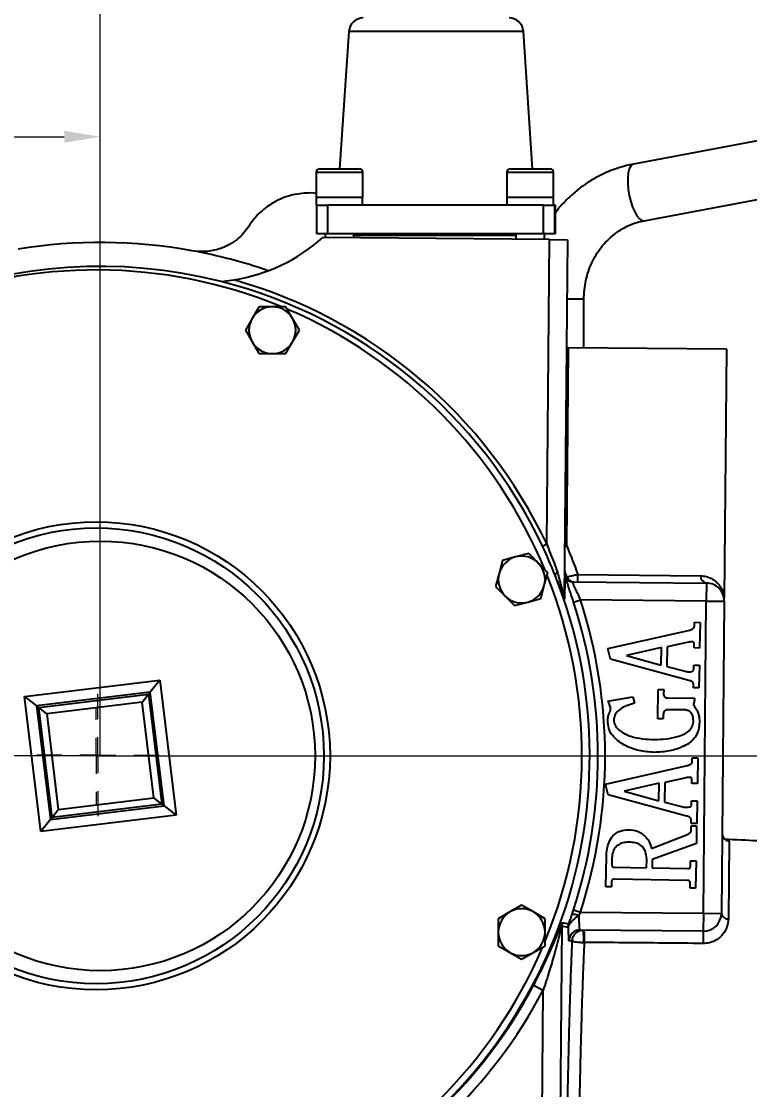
# Model space of a CAD drawing. Header units: millimetres. Extents: x 1756 to 4801, y 514 to 2668.
# Drawn here: x 3005.3 to 3207.6, y 993.8 to 1290.6 of the extents above; entities that cross this region are included whole.
import ezdxf

# ---------------------------------------------------------------- set-up
doc = ezdxf.new("R2010")
doc.units = ezdxf.units.MM
doc.layers.add('10', color=7, linetype='Continuous', lineweight=0)
doc.layers.add('AM_5', color=3, linetype='Continuous', lineweight=25)
doc.styles.add('SLDTEXTSTYLE1', font='txt.shx', dxfattribs={"width": 0.7, "bigfont": 'gbcbig.shx'})
doc.dimstyles.new('SLDDIMSTYLE12$0', dxfattribs={"dimtxt": 12, "dimasz": 10, "dimexe": 0, "dimexo": 0.0625, "dimgap": 0.875, "dimtad": 1, "dimdec": 1, "dimlfac": 1.8, "dimrnd": 1e-09, "dimzin": 12, "dimdsep": 46, "dimtxsty": 'SLDTEXTSTYLE1', "dimcen": 0.09, "dimdle": 8.16, "dimclrd": 3, "dimclre": 3, "dimadec": 0, "dimazin": 3, "dimtfac": 1, "dimtdec": 1, "dimtofl": 0, "dimtmove": 0, "dimatfit": 3, "dimfxl": 0, "dimfrac": 2, "dimtolj": 1, "dimlwd": 5, "dimlwe": 5, "dimarcsym": 0})

# ---------------------------------------------------------------- blocks, each defined once
blk = doc.blocks.new('SW_CENTERMARKSYMBOL_20')
at = {"layer": '10', "color": 0}
for p, q in [((0, 1), (0, 1.7)), ((0, 0), (0, 0.5)), ((-1, 0), (-1.7, 0)), ((0, 0), (-0.5, 0)), ((0, 0), (0, -0.5)), ((0, 0), (0.5, 0)), ((1, 0), (1.7, 0)), ((0, -1), (0, -1.7))]:
    blk.add_line(p, q, dxfattribs=at)
blk = doc.blocks.new('*D50')
at = {"layer": 'AM_5', "color": 3, "lineweight": 5, "transparency": 16777216}
blk.add_line((2510.08, 998.58), (2510.08, 1258.51), dxfattribs=at)
at = {"layer": 'AM_5', "color": 3, "linetype": 'Continuous', "lineweight": 5, "transparency": 16777216}
for p, q in [((2520.08, 1258.51), (3017.2, 1258.51)), ((3027.2, 1086.58), (3027.2, 1258.51))]:
    blk.add_line(p, q, dxfattribs=at)
at = {"layer": 'AM_5', "color": 3, "transparency": 16777216}
for points in [[(2520.08, 1260.18), (2520.08, 1256.85), (2510.08, 1258.51)], [(3017.2, 1260.18), (3017.2, 1256.85), (3027.2, 1258.51)]]:
    blk.add_solid(points, dxfattribs=at)
at = {"layer": 'Defpoints', "color": 0, "transparency": 16777216}
for p in [(3027.2, 1258.51), (3027.2, 1086.52), (2510.08, 998.52)]:
    blk.add_point(p, dxfattribs=at)
at = {"layer": 'AM_5', "color": 0, "transparency": 16777216, "insert": (2774.75, 1273.1), "char_height": 12, "width": 2.3333, "attachment_point": 5, "style": 'SLDTEXTSTYLE1'}
blk.add_mtext('\\A1;{\\H2.28571x;520}', dxfattribs=at)
blk = doc.blocks.new('*D51')
at = {"layer": 'AM_5', "color": 3, "lineweight": 5, "transparency": 16777216}
blk.add_line((3027.2, 1086.58), (3027.2, 1525.62), dxfattribs=at)
at = {"layer": 'AM_5', "color": 3, "linetype": 'Continuous', "lineweight": 5, "transparency": 16777216}
for p, q in [((3037.2, 1525.62), (3427.5, 1525.62)), ((3437.5, 1050.85), (3437.5, 1525.62))]:
    blk.add_line(p, q, dxfattribs=at)
at = {"layer": 'AM_5', "color": 3, "transparency": 16777216}
for points in [[(3037.2, 1527.29), (3037.2, 1523.96), (3027.2, 1525.62)], [(3427.5, 1527.29), (3427.5, 1523.96), (3437.5, 1525.62)]]:
    blk.add_solid(points, dxfattribs=at)
at = {"layer": 'Defpoints', "color": 0, "transparency": 16777216}
for p in [(3437.5, 1525.62), (3027.2, 1086.52), (3437.5, 1050.79)]:
    blk.add_point(p, dxfattribs=at)
at = {"layer": 'AM_5', "color": 0, "transparency": 16777216, "insert": (3232.35, 1540.21), "char_height": 12, "attachment_point": 5, "style": 'SLDTEXTSTYLE1'}
blk.add_mtext('\\A1;{\\H2.28571x;410}', dxfattribs=at)
blk = doc.blocks.new('*D54')
at = {"layer": 'AM_5', "color": 3, "lineweight": 5, "transparency": 16777216}
blk.add_line((3027.14, 1086.52), (2748.56, 1086.52), dxfattribs=at)
at = {"layer": 'AM_5', "color": 3, "linetype": 'Continuous', "lineweight": 5, "transparency": 16777216}
for p, q in [((2748.56, 1076.52), (2748.56, 757.64)), ((3025.24, 747.64), (2748.56, 747.64))]:
    blk.add_line(p, q, dxfattribs=at)
at = {"layer": 'AM_5', "color": 3, "transparency": 16777216}
for points in [[(2746.89, 1076.52), (2750.22, 1076.52), (2748.56, 1086.52)], [(2746.89, 757.64), (2750.22, 757.64), (2748.56, 747.64)]]:
    blk.add_solid(points, dxfattribs=at)
at = {"layer": 'Defpoints', "color": 0, "transparency": 16777216}
for p in [(3027.2, 1086.52), (2748.56, 747.64), (3025.3, 747.64)]:
    blk.add_point(p, dxfattribs=at)
at = {"layer": 'AM_5', "color": 0, "transparency": 16777216, "insert": (2733.97, 854.13), "char_height": 12, "attachment_point": 5, "rotation": 90, "style": 'SLDTEXTSTYLE1'}
blk.add_mtext('\\A1;{\\H2.28571x;340}', dxfattribs=at)
blk = doc.blocks.new('*D55')
at = {"layer": 'AM_5', "color": 3, "lineweight": 5, "transparency": 16777216}
blk.add_line((3341.39, 1518.02), (3414.17, 1518.02), dxfattribs=at)
at = {"layer": 'AM_5', "color": 3, "linetype": 'Continuous', "lineweight": 5, "transparency": 16777216}
for p, q in [((3414.17, 1508.02), (3414.17, 1096.52)), ((3027.26, 1086.52), (3414.17, 1086.52))]:
    blk.add_line(p, q, dxfattribs=at)
at = {"layer": 'AM_5', "color": 3, "transparency": 16777216}
for points in [[(3412.5, 1508.02), (3415.84, 1508.02), (3414.17, 1518.02)], [(3412.5, 1096.52), (3415.84, 1096.52), (3414.17, 1086.52)]]:
    blk.add_solid(points, dxfattribs=at)
at = {"layer": 'Defpoints', "color": 0, "transparency": 16777216}
for p in [(3341.33, 1518.02), (3027.2, 1086.52), (3414.17, 1086.52)]:
    blk.add_point(p, dxfattribs=at)
at = {"layer": 'AM_5', "color": 0, "transparency": 16777216, "insert": (3399.58, 1329.66), "char_height": 12, "attachment_point": 5, "rotation": 90, "style": 'SLDTEXTSTYLE1'}
blk.add_mtext('\\A1;{\\H2.28571x;430}', dxfattribs=at)
blk = doc.blocks.new('*D56')
at = {"layer": 'AM_5', "color": 3, "lineweight": 5, "transparency": 16777216}
blk.add_line((3380.47, 1289.46), (3318.11, 1289.46), dxfattribs=at)
at = {"layer": 'AM_5', "color": 3, "linetype": 'Continuous', "lineweight": 5, "transparency": 16777216}
for p, q in [((3318.11, 1279.46), (3318.11, 1096.52)), ((3027.26, 1086.52), (3318.11, 1086.52))]:
    blk.add_line(p, q, dxfattribs=at)
at = {"layer": 'AM_5', "color": 3, "transparency": 16777216}
for points in [[(3316.45, 1279.46), (3319.78, 1279.46), (3318.11, 1289.46)], [(3316.45, 1096.52), (3319.78, 1096.52), (3318.11, 1086.52)]]:
    blk.add_solid(points, dxfattribs=at)
at = {"layer": 'Defpoints', "color": 0, "transparency": 16777216}
for p in [(3380.53, 1289.46), (3027.2, 1086.52), (3318.11, 1086.52)]:
    blk.add_point(p, dxfattribs=at)
at = {"layer": 'AM_5', "color": 0, "transparency": 16777216, "insert": (3303.52, 1187.99), "char_height": 12, "attachment_point": 5, "rotation": 90, "style": 'SLDTEXTSTYLE1'}
blk.add_mtext('\\A1;{\\H2.28571x;200}', dxfattribs=at)
blk = doc.blocks.new('*D73')
at = {"layer": 'AM_5', "color": 3, "lineweight": 5, "transparency": 16777216}
blk.add_line((3027.17, 1086.44), (3027.17, 1432.41), dxfattribs=at)
at = {"layer": 'AM_5', "color": 3, "linetype": 'Continuous', "lineweight": 5, "transparency": 16777216}
for p, q in [((3037.17, 1432.41), (3110.16, 1432.41)), ((3120.16, 1389.08), (3120.16, 1432.41))]:
    blk.add_line(p, q, dxfattribs=at)
at = {"layer": 'AM_5', "color": 3, "transparency": 16777216}
for points in [[(3037.17, 1434.08), (3037.17, 1430.74), (3027.17, 1432.41)], [(3110.16, 1434.08), (3110.16, 1430.74), (3120.16, 1432.41)]]:
    blk.add_solid(points, dxfattribs=at)
at = {"layer": 'Defpoints', "color": 0, "transparency": 16777216}
for p in [(3120.16, 1432.41), (3120.16, 1389.02), (3027.17, 1086.38)]:
    blk.add_point(p, dxfattribs=at)
at = {"layer": 'AM_5', "color": 0, "transparency": 16777216, "insert": (3073.66, 1439.28), "char_height": 12, "attachment_point": 5, "style": 'SLDTEXTSTYLE1'}
blk.add_mtext('\\A1;93', dxfattribs=at)
blk = doc.blocks.new('SW_CENTERMARKSYMBOL_12')
at = {"layer": '10', "color": 0}
for p, q in [((0, 1), (0, 1.35)), ((0, 0), (0, 0.5)), ((-1, 0), (-1.35, 0)), ((0, 0), (-0.5, 0)), ((0, 0), (0, -0.5)), ((0, 0), (0.5, 0)), ((1, 0), (1.35, 0)), ((0, -1), (0, -1.35))]:
    blk.add_line(p, q, dxfattribs=at)

msp = doc.modelspace()

# ---------------------------------------------------------------- linework, layer by layer
at = {"color": 7, "linetype": 'Continuous', "lineweight": 25}
for p, q in [((3380.998, 1289.614), (3175.353, 1250.921)), ((3096.28, 1287.787), (3093.711, 1249.618)), ((3144.782, 1287.787), (3096.28, 1287.787)), ((3147.351, 1249.618), (3144.782, 1287.787)), ((3178.311, 1235.197), (3383.957, 1273.89)), ((3088.156, 1249.618), (3099.156, 1249.618)), ((3141.156, 1249.618), (3146.656, 1249.618)), ((3146.656, 1249.618), (3152.156, 1249.618)), ((3087.156, 1248.618), (3087.156, 1241.618)), ((3100.156, 1248.618), (3087.156, 1248.618)), ((3100.156, 1241.618), (3100.156, 1248.618)), ((3140.156, 1248.618), (3140.156, 1241.618)), ((3146.656, 1248.618), (3140.156, 1248.618)), ((3153.156, 1248.618), (3146.656, 1248.618)), ((3153.156, 1241.618), (3153.156, 1248.618)), ((3100.156, 1241.618), (3087.156, 1241.618)), ((3087.216, 1241.618), (3087.216, 1239.518)), ((3146.656, 1241.618), (3140.156, 1241.618)), ((3140.216, 1241.618), (3140.216, 1239.518)), ((3153.156, 1241.618), (3146.656, 1241.618)), ((3153.096, 1239.518), (3153.096, 1241.618)), ((3087.388, 1239.518), (3087.216, 1239.518)), ((3087.388, 1231.518), (3087.388, 1239.518)), ((3087.388, 1239.518), (3090.374, 1239.518)), ((3090.374, 1239.518), (3090.374, 1231.518)), ((3150.373, 1239.518), (3090.374, 1239.518)), ((3150.373, 1231.518), (3150.373, 1239.518)), ((3150.373, 1239.518), (3153.387, 1239.518)), ((3153.387, 1239.518), (3153.387, 1231.518)), ((3153.674, 1239.518), (3153.387, 1239.518)), ((3153.674, 1231.518), (3153.674, 1239.518)), ((3090.374, 1231.518), (3087.388, 1231.518)), ((3152.033, 1229.942), (3089.036, 1230.525)), ((3089.656, 1231.518), (3089.656, 1230.519)), ((3150.373, 1231.518), (3090.374, 1231.518)), ((3097.656, 1230.445), (3097.656, 1231.518)), ((3097.656, 1231.178), (3142.656, 1231.178)), ((3142.656, 1231.518), (3142.656, 1230.028)), ((3153.387, 1231.518), (3150.373, 1231.518)), ((3150.656, 1229.954), (3150.656, 1231.518)), ((3151.251, 1145.38), (3152.033, 1229.942)), ((3152.033, 1229.942), (3157.033, 1229.895)), ((3153.674, 1231.518), (3153.387, 1231.518)), ((3157.033, 1229.895), (3156.115, 1130.743)), ((3060.768, 1218.294), (3064.261, 1218.729)), ((3071.262, 1211.275), (3069.385, 1208.025)), ((3080.644, 1208.025), (3078.767, 1211.275)), ((3156.881, 1213.514), (3161.6, 1213.514)), ((3161.6, 1199.852), (3161.6, 1213.514)), ((3069.385, 1208.025), (3067.509, 1204.775)), ((3082.52, 1204.775), (3080.644, 1208.025)), ((3067.509, 1204.775), (3069.385, 1201.525)), ((3080.644, 1201.525), (3082.52, 1204.775)), ((3069.385, 1201.525), (3071.262, 1198.275)), ((3078.767, 1198.275), (3080.644, 1201.525)), ((3157.255, 1199.892), (3156.748, 1145.019)), ((3156.755, 1199.897), (3157.255, 1199.892)), ((3201.254, 1199.485), (3157.255, 1199.892)), ((3201.254, 1199.485), (3200.615, 1130.461)), ((3146.23, 1142.751), (3142.605, 1141.78)), ((3150.056, 1144.812), (3151.251, 1145.38)), ((3156.644, 1144.702), (3156.243, 1144.523)), ((3156.253, 1145.565), (3156.644, 1144.702)), ((3138.98, 1140.809), (3138.009, 1137.184)), ((3142.605, 1141.78), (3138.98, 1140.809)), ((3138.009, 1137.184), (3137.038, 1133.559)), ((3150.566, 1133.819), (3151.537, 1137.444)), ((3159.9, 1136.865), (3194.054, 1136.549)), ((3149.595, 1130.194), (3150.566, 1133.819)), ((3156.301, 1135.749), (3156.222, 1130.085)), ((3158.382, 1134.879), (3195.652, 1134.534)), ((3195.652, 1134.534), (3195.606, 1129.534)), ((3142.345, 1128.252), (3145.97, 1129.223)), ((3145.97, 1129.223), (3149.595, 1130.194)), ((3158.726, 1129.24), (3160.627, 1129.858)), ((3195.606, 1129.534), (3160.627, 1129.858)), ((3194.803, 1042.819), (3195.606, 1129.534)), ((3195.606, 1129.534), (3200.606, 1129.488)), ((3200.606, 1129.488), (3199.803, 1042.773)), ((3192.321, 1122.512), (3192.342, 1123.625)), ((3192.342, 1123.625), (3193.877, 1123.6)), ((3193.877, 1123.6), (3193.758, 1116.473)), ((3168.247, 1116.367), (3190.995, 1121.486)), ((3168.99, 1113.385), (3168.247, 1116.367)), ((3183.148, 1116.646), (3173.457, 1114.398)), ((3183.07, 1111.719), (3183.148, 1116.646)), ((3184.685, 1116.83), (3184.597, 1111.325)), ((3190.685, 1118.091), (3184.685, 1116.83)), ((3192.222, 1116.498), (3192.236, 1117.408)), ((3193.758, 1116.473), (3192.222, 1116.498)), ((3190.774, 1107.452), (3168.99, 1113.385)), ((3173.457, 1114.398), (3183.07, 1111.719)), ((3184.597, 1111.325), (3189.696, 1110.031)), ((3192.125, 1110.602), (3192.146, 1111.715)), ((3192.146, 1111.715), (3193.681, 1111.69)), ((3193.681, 1111.69), (3193.575, 1105.414)), ((3006.157, 1103.02), (3043.703, 1107.562)), ((3043.703, 1107.562), (3041.088, 1104.228)), ((3043.703, 1107.562), (3048.245, 1070.016)), ((3041.088, 1104.228), (3009.49, 1100.406)), ((3040.619, 1103.63), (3041.088, 1104.228)), ((3044.911, 1072.63), (3041.088, 1104.228)), ((3182.104, 1096.836), (3182.238, 1104.952)), ((3182.238, 1104.952), (3183.774, 1104.927)), ((3183.774, 1104.927), (3183.75, 1103.531)), ((3192.04, 1105.439), (3192.052, 1106.209)), ((3193.575, 1105.414), (3192.04, 1105.439)), ((3006.157, 1103.02), (3009.49, 1100.406)), ((3010.698, 1065.474), (3006.157, 1103.02)), ((3010.089, 1099.937), (3040.619, 1103.63)), ((3038.876, 1101.407), (3012.312, 1098.194)), ((3038.876, 1101.407), (3040.619, 1103.63)), ((3042.09, 1074.842), (3038.876, 1101.407)), ((3040.619, 1103.63), (3044.312, 1073.1)), ((3168.284, 1101.683), (3175.194, 1102.936)), ((3175.194, 1102.936), (3175.627, 1101.171)), ((3184.957, 1102.637), (3192.389, 1102.514)), ((3009.49, 1100.406), (3013.313, 1068.808)), ((3010.089, 1099.937), (3009.49, 1100.406)), ((3012.312, 1098.194), (3010.089, 1099.937)), ((3013.782, 1069.406), (3010.089, 1099.937)), ((3012.312, 1098.194), (3015.525, 1071.629)), ((3189.811, 1099.263), (3185.039, 1099.34)), ((3183.64, 1096.811), (3182.104, 1096.836)), ((3183.656, 1098.004), (3183.64, 1096.811)), ((3167.613, 1078.701), (3190.36, 1083.82)), ((3191.686, 1084.846), (3191.707, 1085.959)), ((3191.707, 1085.959), (3193.243, 1085.934)), ((3193.243, 1085.934), (3193.123, 1078.807)), ((3190.05, 1080.425), (3184.051, 1079.164)), ((3168.356, 1075.719), (3167.613, 1078.701)), ((3182.513, 1078.981), (3172.822, 1076.732)), ((3182.435, 1074.053), (3182.513, 1078.981)), ((3184.051, 1079.164), (3183.962, 1073.659)), ((3191.588, 1078.832), (3191.601, 1079.742)), ((3193.123, 1078.807), (3191.588, 1078.832)), ((3015.525, 1071.629), (3042.09, 1074.842)), ((3044.312, 1073.1), (3042.09, 1074.842)), ((3190.139, 1069.786), (3168.356, 1075.719)), ((3172.822, 1076.732), (3182.435, 1074.053)), ((3013.313, 1068.808), (3044.911, 1072.63)), ((3044.312, 1073.1), (3013.782, 1069.406)), ((3013.782, 1069.406), (3015.525, 1071.629)), ((3044.312, 1073.1), (3044.911, 1072.63)), ((3044.911, 1072.63), (3048.245, 1070.016)), ((3183.962, 1073.659), (3189.061, 1072.365)), ((3191.49, 1072.936), (3191.511, 1074.049)), ((3191.511, 1074.049), (3193.047, 1074.024)), ((3193.047, 1074.024), (3192.941, 1067.748)), ((3048.245, 1070.016), (3010.698, 1065.474)), ((3013.313, 1068.808), (3010.698, 1065.474)), ((3013.782, 1069.406), (3013.313, 1068.808)), ((3191.405, 1067.773), (3191.417, 1068.543)), ((3191.365, 1065.591), (3191.39, 1067.126)), ((3191.39, 1067.126), (3192.925, 1067.101)), ((3192.941, 1067.748), (3191.405, 1067.773)), ((3192.925, 1067.101), (3192.843, 1062.211)), ((3180.382, 1060.78), (3190.555, 1064.806)), ((3201.941, 1062.841), (3201.74, 1041.203)), ((3192.843, 1062.211), (3180.573, 1057.728)), ((3167.709, 1050.173), (3167.845, 1058.6)), ((3169.368, 1057.724), (3169.343, 1056.162)), ((3179, 1055.415), (3179.039, 1057.849)), ((3180.573, 1057.728), (3180.536, 1055.39)), ((3191.205, 1055.805), (3191.23, 1057.34)), ((3191.23, 1057.34), (3192.765, 1057.315)), ((3192.765, 1057.315), (3192.642, 1049.766)), ((3170.124, 1055.561), (3179, 1055.415)), ((3180.536, 1055.39), (3190.402, 1055.229)), ((3169.261, 1051.341), (3169.244, 1050.148)), ((3190.345, 1051.933), (3170.066, 1052.265)), ((3191.106, 1049.791), (3191.123, 1050.984)), ((3169.244, 1050.148), (3167.709, 1050.173)), ((3192.642, 1049.766), (3191.106, 1049.791)), ((3144.288, 1045.04), (3141.038, 1043.164)), ((3147.538, 1043.164), (3144.288, 1045.04)), ((3141.038, 1043.164), (3137.788, 1041.287)), ((3150.788, 1041.287), (3147.538, 1043.164)), ((3158.307, 1042.514), (3158.712, 1043.753)), ((3158.712, 1043.753), (3160.613, 1043.135)), ((3160.613, 1043.135), (3160.205, 1042.239)), ((3160.613, 1043.135), (3194.803, 1042.819)), ((3194.803, 1042.819), (3194.757, 1037.819)), ((3194.803, 1042.819), (3199.803, 1042.773)), ((3155.437, 1039.19), (3154.932, 984.718)), ((3157.215, 1038.871), (3155.437, 1039.19)), ((3194.757, 1037.819), (3160.442, 1038.137)), ((3137.788, 1033.782), (3141.038, 1031.905)), ((3147.538, 1031.905), (3150.788, 1033.782)), ((3158.369, 1035.156), (3157.416, 1035.165)), ((3161.496, 1034.7), (3161.673, 1034.701)), ((3141.038, 1031.905), (3144.288, 1030.029)), ((3144.288, 1030.029), (3147.538, 1031.905)), ((3147.625, 1022.785), (3150.275, 1021.383)), ((3149.936, 984.764), (3150.275, 1021.383))]:
    msp.add_line(p, q, dxfattribs=at)
at = {"color": 7, "linetype": 'Continuous', "lineweight": 25, "flags": 128}
for points in [[(3175.353, 1250.921), (3175.096, 1250.833), (3174.589, 1250.377), (3174.188, 1249.58), (3173.91, 1248.477), (3173.769, 1247.12), (3173.771, 1245.574), (3173.916, 1243.91), (3174.197, 1242.207), (3174.602, 1240.543), (3175.111, 1238.997), (3175.7, 1237.641), (3176.343, 1236.538), (3177.008, 1235.74), (3177.665, 1235.284), (3178.283, 1235.192), (3178.311, 1235.197)], [(3156.534, 1136.162), (3156.684, 1136.162), (3156.943, 1136.161)]]:
    msp.add_lwpolyline(points, dxfattribs=at)
at = {"color": 7, "linetype": 'Continuous', "lineweight": 25}
for centre, radius in [((3026.031, 1086.518), 65), ((3026.031, 1086.518), 63.318), ((3027.201, 1086.518), 59.677)]:
    msp.add_circle(centre, radius, dxfattribs=at)
for centre, radius, start, end in [((3100.271, 1287.518), 4, 90, 176.14936), ((3140.791, 1287.518), 4, 3.85064, 90), ((3088.156, 1248.618), 1, 90, 180), ((3099.156, 1248.618), 1, 0, 90), ((3141.156, 1248.618), 1, 90, 180), ((3152.156, 1248.618), 1, 0, 90), ((3027.201, 1086.518), 142.619, 79.72319, 99.21632), ((3056.477, 1266.993), 48.888, 279.16138, 311.7585), ((3027.201, 1086.518), 142.619, 70.91028, 79.72319), ((3027.201, 1086.518), 135.984, 75.70908, 147.39827), ((3026.031, 1086.518), 135, 67.67066, 111.75176), ((3027.201, 1086.518), 135.984, 25.38422, 75.70908), ((3027.201, 1086.518), 137.307, 25.38422, 74.34127), ((3075.015, 1204.775), 6.5, 90, 150), ((3075.015, 1204.775), 6.5, 30, 90), ((3075.015, 1204.775), 6.5, 150, 210), ((3026.031, 1086.518), 135, 22.54914, 66.73848), ((3075.015, 1204.775), 6.5, 330, 30), ((3075.015, 1204.775), 6.5, 210, 270), ((3075.015, 1204.775), 6.5, 270, 330), ((3027.201, 1086.518), 135.984, 21.68503, 25.38422), ((3144.288, 1135.502), 6.5, 105, 165), ((3144.288, 1135.502), 6.5, 45, 105), ((3144.288, 1135.502), 6.5, 345, 45), ((3027.201, 1086.518), 135.984, 212.60173, 21.68503), ((3144.288, 1135.502), 6.5, 165, 225), ((3154.593, 1136.528), 1.059, 111.39304, 167.1143), ((3069.466, 1137.202), 90.435, 358.51936, 359.78652), ((3144.288, 1135.502), 6.5, 285, 345), ((3026.031, 1086.518), 135, 337.69714, 21.79497), ((3158.151, 1136.462), 1.983, 179.47244, 201.05593), ((3158.401, 1136.877), 1.999, 200.95852, 269.45897), ((3158.811, 1136.874), 1.999, 200.89746, 269.45904), ((3195.883, 1136.359), 1.839, 174.06389, 262.77702), ((3195.606, 1129.534), 5, 359.46975, 89.46975), ((3144.288, 1135.502), 6.5, 225, 285), ((3158.094, 1130.725), 1.979, 179.47216, 198.86257), ((3027.201, 1086.518), 138.29, 341.98662, 17.99488), ((3027.201, 1086.518), 140.289, 341.98662, 17.99488), ((3202.003, 1064.835), 1.996, 179.58251, 268.20441), ((3189.542, 692.378), 371.068, 85.48139, 88.26805), ((3144.288, 1037.535), 6.5, 120, 180), ((3144.288, 1037.535), 6.5, 60, 120), ((3144.288, 1037.535), 6.5, 0, 60), ((3194.803, 1042.819), 5, 269.46975, 359.46975), ((3201.595, 1043.004), 1.807, 187.36353, 274.61362), ((3158.438, 1039.161), 3.002, 160.16978, 179.45781), ((3440.448, 2593.666), 1579.383, 259.610153, 259.675889), ((3157.913, 1039.722), 0.533, 165.65502, 200.31928), ((3144.288, 1037.535), 6.5, 180, 240), ((3144.288, 1037.535), 6.5, 300, 0), ((3160.415, 1035.138), 2.999, 89.48721, 179.4872), ((3134.674, 1036.279), 26.868, 356.6307, 3.94416), ((3153.779, 1036.104), 8.019, 349.92227, 14.61049), ((3316.957, 1034.595), 122.243, 178.48867, 180.0874), ((3026.031, 1086.518), 135, 292.70574, 336.77891), ((3144.288, 1037.535), 6.5, 240, 300), ((3027.201, 1086.518), 136.249, 295.04967, 332.11054), ((3027.201, 1086.518), 139.247, 295.04967, 332.11054)]:
    msp.add_arc(centre, radius, start, end, dxfattribs=at)
for centre, major_axis, ratio, start_param, end_param in [((3093.656, 1239.518), (0, 11.154), 0.5773503, 4.712389, 4.9017857), ((3093.656, 1241.618), (0, 11.154), 0.5773503, 4.6181162, 4.712389), ((3160.488, 1043.136), (0.046, 5), 0.0558732, 1.7519417, 3.1415927), ((3157.49, 1043.164), (0.074, 8), 0.0349208, 2.1376065, 3.1415927)]:
    msp.add_ellipse(centre, major_axis=major_axis, ratio=ratio, start_param=start_param, end_param=end_param, dxfattribs=at)
for points, knots in [([(3175.353, 1250.921), (3174.707, 1250.788), (3172.984, 1250.433), (3170.239, 1249.599), (3167.166, 1248.355), (3164.213, 1246.817), (3161.407, 1245.004), (3158.763, 1242.932), (3156.33, 1240.599), (3154.629, 1238.751), (3153.821, 1237.628), (3153.674, 1237.424)], [0, 0, 0, 0, 0.07644841, 0.20395917, 0.3315336, 0.45922047, 0.58705266, 0.71505474, 0.84324251, 0.97162313, 1, 1, 1, 1]), ([(3087.156, 1242.786), (3087.14, 1242.788), (3086.213, 1242.925), (3084.448, 1242.896), (3081.588, 1242.626), (3078.668, 1241.847), (3075.279, 1240.343), (3072.037, 1238.053), (3069.768, 1235.598), (3068.735, 1234.05), (3068.448, 1233.619)], [0, 0, 0, 0, 0.0017117, 0.0974244, 0.1932818, 0.3331147, 0.4732108, 0.6938308, 0.9148434, 1, 1, 1, 1]), ([(3161.6, 1213.514), (3161.606, 1213.919), (3161.626, 1215.192), (3161.859, 1217.324), (3162.408, 1219.862), (3163.23, 1222.31), (3164.308, 1224.632), (3165.628, 1226.797), (3167.17, 1228.776), (3168.914, 1230.543), (3170.836, 1232.074), (3172.911, 1233.349), (3175.113, 1234.346), (3176.934, 1234.916), (3178.013, 1235.136), (3178.311, 1235.197)], [0, 0, 0, 0, 0.0388685, 0.122312, 0.205783, 0.2892937, 0.372903, 0.4566768, 0.540689, 0.6250196, 0.7097504, 0.7949563, 0.8806914, 0.9669723, 1, 1, 1, 1]), ([(3068.448, 1233.619), (3067.997, 1232.972), (3067.094, 1231.677), (3065.259, 1229.946), (3062.924, 1228.379), (3060.436, 1227.317), (3057.986, 1226.768), (3055.605, 1226.501), (3053.758, 1226.718), (3052.644, 1226.849)], [0, 0, 0, 0, 0.1638594, 0.3281213, 0.4914407, 0.6743603, 0.7670388, 0.8595026, 1, 1, 1, 1]), ([(3075.015, 1211.275), (3074.074, 1211.275), (3072.815, 1211.275), (3071.576, 1211.275), (3071.262, 1211.275)], [0, 0, 0, 0, 0.7469333, 1, 1, 1, 1]), ([(3078.767, 1211.275), (3078.734, 1211.275), (3077.497, 1211.275), (3076.239, 1211.275), (3075.015, 1211.275)], [0, 0, 0, 0, 0.0269953, 1, 1, 1, 1]), ([(3071.262, 1198.275), (3071.576, 1198.275), (3072.815, 1198.275), (3074.074, 1198.275), (3075.015, 1198.275)], [0, 0, 0, 0, 0.2530667, 1, 1, 1, 1]), ([(3075.015, 1198.275), (3076.239, 1198.275), (3077.497, 1198.275), (3078.734, 1198.275), (3078.767, 1198.275)], [0, 0, 0, 0, 0.97300478, 1, 1, 1, 1]), ([(3148.884, 1140.098), (3148.219, 1140.763), (3147.329, 1141.653), (3146.452, 1142.53), (3146.23, 1142.751)], [0, 0, 0, 0, 0.7469333, 1, 1, 1, 1]), ([(3151.251, 1145.38), (3151.559, 1144.515), (3152.191, 1142.737), (3153.338, 1140.167), (3153.92, 1138.39), (3154.207, 1137.514)], [0, 0, 0, 0, 0.3242836, 0.6667767, 1, 1, 1, 1]), ([(3156.644, 1144.702), (3156.656, 1144.709), (3156.682, 1144.726), (3156.716, 1144.782), (3156.743, 1144.882), (3156.746, 1144.967), (3156.748, 1145.019)], [0, 0, 0, 0, 0.1165665, 0.2655633, 0.5507628, 1, 1, 1, 1]), ([(3156.748, 1145.019), (3157.673, 1142.741), (3158.769, 1140.04), (3159.747, 1137.294), (3159.9, 1136.865)], [0, 0, 0, 0, 0.8435767, 1, 1, 1, 1]), ([(3151.537, 1137.444), (3151.514, 1137.468), (3150.639, 1138.342), (3149.75, 1139.232), (3148.884, 1140.098)], [0, 0, 0, 0, 0.0269953, 1, 1, 1, 1]), ([(3156.222, 1130.085), (3156.217, 1130.078), (3156.206, 1130.064), (3156.129, 1130.23), (3156.017, 1130.499), (3155.841, 1130.948), (3155.569, 1131.657), (3155.087, 1132.917), (3154.42, 1134.642), (3153.846, 1136.059), (3153.561, 1136.765)], [0, 0, 0, 0, 0.0618743, 0.1258885, 0.1858688, 0.2517245, 0.3674616, 0.5021894, 0.7522187, 1, 1, 1, 1]), ([(3154.207, 1137.514), (3154.585, 1136.183), (3155.152, 1134.185), (3155.736, 1132.004), (3155.994, 1131.069), (3156.083, 1130.782), (3156.111, 1130.72), (3156.114, 1130.735), (3156.115, 1130.743)], [0, 0, 0, 0, 0.4986372, 0.7486356, 0.8737899, 0.9399385, 0.9701851, 1, 1, 1, 1]), ([(3156.943, 1136.161), (3156.829, 1136.462), (3156.589, 1137.096), (3156.323, 1137.718), (3156.183, 1138.045)], [0, 0, 0, 0, 0.4753838, 1, 1, 1, 1]), ([(3159.9, 1136.865), (3159.549, 1136.781), (3158.841, 1136.612), (3157.913, 1136.39), (3157.253, 1136.232), (3156.984, 1136.169), (3156.952, 1136.162), (3156.943, 1136.161)], [0, 0, 0, 0, 0.2331196, 0.469709, 0.7023827, 0.9227288, 1, 1, 1, 1]), ([(3156.166, 1136.235), (3156.181, 1136.189), (3156.232, 1136.034), (3156.286, 1135.846), (3156.296, 1135.781), (3156.301, 1135.749)], [0, 0, 0, 0, 0.1748949, 0.5997666, 1, 1, 1, 1]), ([(3158.726, 1129.24), (3158.51, 1129.902), (3158.077, 1131.227), (3157.465, 1133.064), (3156.929, 1134.678), (3156.539, 1135.91), (3156.536, 1136.078), (3156.534, 1136.162)], [0, 0, 0, 0, 0.1865226, 0.3732572, 0.5600568, 0.779625, 1, 1, 1, 1]), ([(3158.382, 1134.879), (3158.375, 1134.858), (3158.362, 1134.817), (3158.485, 1134.492), (3158.704, 1133.994), (3159.103, 1133.127), (3159.761, 1131.734), (3160.338, 1130.484), (3160.627, 1129.858)], [0, 0, 0, 0, 0.124139, 0.2508584, 0.3709807, 0.5010025, 0.7503453, 1, 1, 1, 1]), ([(3194.054, 1136.549), (3194.584, 1136.504), (3195.664, 1136.412), (3197.059, 1135.828), (3198.085, 1135.125), (3198.8, 1134.433), (3199.277, 1133.856), (3199.634, 1133.316), (3199.895, 1132.839), (3200.078, 1132.45), (3200.277, 1131.944), (3200.474, 1131.333), (3200.571, 1130.73), (3200.615, 1130.461)], [0, 0, 0, 0, 0.1628704, 0.3314217, 0.4993427, 0.5864084, 0.6692955, 0.7482557, 0.7935025, 0.8354185, 0.8741145, 0.9437361, 1, 1, 1, 1]), ([(3137.038, 1133.559), (3137.26, 1133.337), (3138.136, 1132.461), (3139.027, 1131.57), (3139.691, 1130.905)], [0, 0, 0, 0, 0.2530667, 1, 1, 1, 1]), ([(3139.691, 1130.905), (3140.557, 1130.04), (3141.447, 1129.15), (3142.321, 1128.275), (3142.345, 1128.252)], [0, 0, 0, 0, 0.9730048, 1, 1, 1, 1]), ([(3190.995, 1121.486), (3191.313, 1121.585), (3191.757, 1121.722), (3192.223, 1122.126), (3192.288, 1122.384), (3192.321, 1122.512)], [0, 0, 0, 0, 0.5601282, 0.7808039, 1, 1, 1, 1]), ([(3191.596, 1118.211), (3191.423, 1118.207), (3191.115, 1118.2), (3190.817, 1118.124), (3190.685, 1118.091)], [0, 0, 0, 0, 0.55976568, 1, 1, 1, 1]), ([(3192.236, 1117.408), (3192.235, 1117.535), (3192.235, 1117.713), (3192.185, 1117.935), (3192.091, 1118.107), (3191.858, 1118.184), (3191.684, 1118.202), (3191.596, 1118.211)], [0, 0, 0, 0, 0.3139199, 0.4380097, 0.5609066, 0.7790995, 1, 1, 1, 1]), ([(3189.696, 1110.031), (3189.891, 1109.989), (3190.24, 1109.915), (3190.597, 1109.899), (3190.754, 1109.892)], [0, 0, 0, 0, 0.5600892, 1, 1, 1, 1]), ([(3190.754, 1109.892), (3191.047, 1109.899), (3191.413, 1109.907), (3191.827, 1110.051), (3192.007, 1110.183), (3192.114, 1110.383), (3192.121, 1110.529), (3192.125, 1110.602)], [0, 0, 0, 0, 0.4997087, 0.6253075, 0.74988, 0.8749065, 1, 1, 1, 1]), ([(3192.052, 1106.209), (3192.034, 1106.395), (3191.999, 1106.767), (3191.534, 1107.293), (3191.063, 1107.392), (3190.774, 1107.452)], [0, 0, 0, 0, 0.2801792, 0.5598482, 1, 1, 1, 1]), ([(3169.1, 1099.658), (3168.987, 1100.05), (3168.783, 1100.754), (3168.437, 1101.398), (3168.284, 1101.683)], [0, 0, 0, 0, 0.5573748, 1, 1, 1, 1]), ([(3175.627, 1101.171), (3174.896, 1100.948), (3173.437, 1100.502), (3171.527, 1099.549), (3170.133, 1098.048), (3169.962, 1096.844), (3169.877, 1096.242)], [0, 0, 0, 0, 0.2810763, 0.5615149, 0.7809411, 1, 1, 1, 1]), ([(3183.75, 1103.531), (3183.777, 1103.373), (3183.831, 1103.057), (3184.298, 1102.675), (3184.707, 1102.651), (3184.957, 1102.637)], [0, 0, 0, 0, 0.2792798, 0.559615, 1, 1, 1, 1]), ([(3192.389, 1102.514), (3192.335, 1102.201), (3192.24, 1101.642), (3192.124, 1101.086), (3192.073, 1100.842)], [0, 0, 0, 0, 0.5605094, 1, 1, 1, 1]), ([(3168.197, 1096.269), (3168.236, 1096.694), (3168.307, 1097.455), (3168.572, 1098.17), (3168.688, 1098.485)], [0, 0, 0, 0, 0.559723, 1, 1, 1, 1]), ([(3168.688, 1098.485), (3168.775, 1098.701), (3168.929, 1099.086), (3169.048, 1099.483), (3169.1, 1099.658)], [0, 0, 0, 0, 0.5601683, 1, 1, 1, 1]), ([(3185.039, 1099.34), (3184.831, 1099.333), (3184.418, 1099.319), (3183.895, 1098.996), (3183.684, 1098.49), (3183.666, 1098.166), (3183.656, 1098.004)], [0, 0, 0, 0, 0.280911, 0.5582699, 0.7787555, 1, 1, 1, 1]), ([(3192.018, 1096.021), (3192.008, 1096.43), (3191.989, 1097.245), (3191.575, 1098.337), (3190.76, 1099.064), (3190.128, 1099.197), (3189.811, 1099.263)], [0, 0, 0, 0, 0.2808751, 0.5605628, 0.7799317, 1, 1, 1, 1]), ([(3192.073, 1100.842), (3192.079, 1100.719), (3192.09, 1100.497), (3192.242, 1100.338), (3192.309, 1100.268)], [0, 0, 0, 0, 0.5575041, 1, 1, 1, 1]), ([(3192.309, 1100.268), (3192.568, 1099.908), (3193.085, 1099.191), (3193.618, 1097.683), (3193.667, 1096.546), (3193.697, 1095.851)], [0, 0, 0, 0, 0.2802018, 0.5601492, 1, 1, 1, 1]), ([(3181.156, 1087.49), (3179.716, 1087.587), (3176.837, 1087.78), (3173.428, 1089.1), (3171.001, 1090.657), (3169.444, 1092.169), (3168.355, 1094.1), (3168.25, 1095.546), (3168.197, 1096.269)], [0, 0, 0, 0, 0.250198, 0.5000902, 0.6252933, 0.7503338, 0.8751628, 1, 1, 1, 1]), ([(3169.877, 1096.242), (3170.016, 1095.696), (3170.296, 1094.595), (3171.636, 1093.496), (3173.009, 1092.553), (3175.102, 1091.718), (3177.864, 1091.198), (3180.099, 1091.112), (3181.216, 1091.07)], [0, 0, 0, 0, 0.1232326, 0.2482824, 0.3735693, 0.4988535, 0.7492999, 1, 1, 1, 1]), ([(3193.697, 1095.851), (3193.645, 1095.147), (3193.541, 1093.741), (3192.654, 1091.783), (3191.196, 1090.218), (3188.738, 1088.83), (3185.377, 1087.673), (3182.563, 1087.551), (3181.156, 1087.49)], [0, 0, 0, 0, 0.1250629, 0.2499226, 0.3747956, 0.499904, 0.7499191, 1, 1, 1, 1]), ([(3181.216, 1091.07), (3182.298, 1091.093), (3184.463, 1091.14), (3187.117, 1091.715), (3189.171, 1092.405), (3190.594, 1093.178), (3191.777, 1094.392), (3191.938, 1095.479), (3192.018, 1096.021)], [0, 0, 0, 0, 0.2504412, 0.5008397, 0.6261308, 0.7511804, 0.8757098, 1, 1, 1, 1]), ([(3190.36, 1083.82), (3190.678, 1083.919), (3191.122, 1084.056), (3191.589, 1084.46), (3191.654, 1084.718), (3191.686, 1084.846)], [0, 0, 0, 0, 0.5601282, 0.7808039, 1, 1, 1, 1]), ([(3190.961, 1080.545), (3190.789, 1080.541), (3190.48, 1080.534), (3190.182, 1080.459), (3190.05, 1080.425)], [0, 0, 0, 0, 0.5597657, 1, 1, 1, 1]), ([(3191.601, 1079.742), (3191.601, 1079.869), (3191.6, 1080.047), (3191.551, 1080.269), (3191.456, 1080.441), (3191.224, 1080.518), (3191.049, 1080.536), (3190.961, 1080.545)], [0, 0, 0, 0, 0.31391986, 0.43800974, 0.56090663, 0.77909947, 1, 1, 1, 1]), ([(3189.061, 1072.365), (3189.256, 1072.323), (3189.606, 1072.249), (3189.962, 1072.233), (3190.119, 1072.226)], [0, 0, 0, 0, 0.5600892, 1, 1, 1, 1]), ([(3190.119, 1072.226), (3190.412, 1072.233), (3190.779, 1072.241), (3191.193, 1072.385), (3191.372, 1072.517), (3191.479, 1072.717), (3191.487, 1072.863), (3191.49, 1072.936)], [0, 0, 0, 0, 0.4997087, 0.6253075, 0.74988, 0.8749065, 1, 1, 1, 1]), ([(3191.417, 1068.543), (3191.4, 1068.729), (3191.364, 1069.101), (3190.9, 1069.627), (3190.428, 1069.726), (3190.139, 1069.786)], [0, 0, 0, 0, 0.2801792, 0.5598482, 1, 1, 1, 1]), ([(3167.845, 1058.6), (3167.879, 1059.278), (3167.946, 1060.634), (3168.495, 1062.611), (3169.612, 1064.478), (3171.57, 1065.84), (3173.177, 1065.942), (3173.982, 1065.992)], [0, 0, 0, 0, 0.187363, 0.3745086, 0.5612143, 0.7801737, 1, 1, 1, 1]), ([(3173.982, 1065.992), (3174.829, 1065.923), (3176.518, 1065.784), (3178.492, 1064.4), (3179.864, 1062.7), (3180.21, 1061.419), (3180.382, 1060.78)], [0, 0, 0, 0, 0.2803422, 0.5595546, 0.7801923, 1, 1, 1, 1]), ([(3190.555, 1064.806), (3190.76, 1064.896), (3191.047, 1065.02), (3191.321, 1065.328), (3191.35, 1065.503), (3191.365, 1065.591)], [0, 0, 0, 0, 0.5604742, 0.7797483, 1, 1, 1, 1]), ([(3174.207, 1062.549), (3173.719, 1062.534), (3172.744, 1062.503), (3171.337, 1062.023), (3170.123, 1061.001), (3169.473, 1059.443), (3169.403, 1058.298), (3169.368, 1057.724)], [0, 0, 0, 0, 0.1870992, 0.3738744, 0.5601486, 0.7795676, 1, 1, 1, 1]), ([(3179.039, 1057.849), (3178.983, 1058.567), (3178.871, 1059.999), (3177.621, 1061.702), (3175.892, 1062.444), (3174.769, 1062.514), (3174.207, 1062.549)], [0, 0, 0, 0, 0.27997044, 0.55873638, 0.77892779, 1, 1, 1, 1]), ([(3201.098, 1063.091), (3201.254, 1063.074), (3201.841, 1063.008), (3201.898, 1062.911), (3201.941, 1062.841)], [0, 0, 0, 0, 0.2647653, 1, 1, 1, 1]), ([(3169.343, 1056.162), (3169.347, 1056.092), (3169.357, 1055.951), (3169.45, 1055.752), (3169.712, 1055.571), (3169.954, 1055.565), (3170.124, 1055.561)], [0, 0, 0, 0, 0.187228, 0.3744391, 0.5604304, 1, 1, 1, 1]), ([(3190.402, 1055.229), (3190.508, 1055.229), (3190.718, 1055.228), (3191.017, 1055.314), (3191.178, 1055.555), (3191.196, 1055.721), (3191.205, 1055.805)], [0, 0, 0, 0, 0.2813469, 0.5592114, 0.7791941, 1, 1, 1, 1]), ([(3170.066, 1052.265), (3169.978, 1052.26), (3169.801, 1052.249), (3169.532, 1052.181), (3169.274, 1051.863), (3169.266, 1051.557), (3169.261, 1051.341)], [0, 0, 0, 0, 0.1871087, 0.3762615, 0.5609695, 1, 1, 1, 1]), ([(3191.123, 1050.984), (3191.122, 1051.117), (3191.12, 1051.381), (3190.995, 1051.765), (3190.659, 1051.915), (3190.45, 1051.927), (3190.345, 1051.933)], [0, 0, 0, 0, 0.2809541, 0.5584494, 0.7790389, 1, 1, 1, 1]), ([(3157.397, 1039.854), (3157.424, 1039.927), (3157.555, 1040.281), (3157.869, 1041.194), (3158.135, 1041.997), (3158.307, 1042.514)], [0, 0, 0, 0, 0.0857974, 0.4114987, 1, 1, 1, 1]), ([(3160.205, 1042.238), (3159.65, 1041.825), (3158.818, 1041.205), (3157.874, 1040.231), (3157.567, 1039.769), (3157.414, 1039.537)], [0, 0, 0, 0, 0.498626, 0.748287, 1, 1, 1, 1]), ([(3158.307, 1042.514), (3158.354, 1042.544), (3158.448, 1042.602), (3158.894, 1042.567), (3159.5, 1042.449), (3159.97, 1042.309), (3160.205, 1042.239)], [0, 0, 0, 0, 0.2500015, 0.500002, 0.7500015, 1, 1, 1, 1]), ([(3137.788, 1041.287), (3137.788, 1040.974), (3137.788, 1039.734), (3137.788, 1038.475), (3137.788, 1037.535)], [0, 0, 0, 0, 0.2530667, 1, 1, 1, 1]), ([(3147.625, 1022.785), (3148.452, 1024.388), (3150.105, 1027.593), (3152.037, 1031.772), (3153.533, 1035.228), (3154.534, 1037.645), (3155.195, 1039.271), (3155.532, 1040.064), (3155.589, 1040.144), (3155.614, 1040.179)], [0, 0, 0, 0, 0.2471586, 0.4942516, 0.6433281, 0.7917771, 0.8949186, 0.9533643, 1, 1, 1, 1]), ([(3155.437, 1039.19), (3155.429, 1039.177), (3155.416, 1039.156), (3155.345, 1038.925), (3155.149, 1038.193), (3154.713, 1036.492), (3154.076, 1034.061), (3153.147, 1030.669), (3151.916, 1026.432), (3150.851, 1023.154), (3150.275, 1021.383)], [0, 0, 0, 0, 0.0195494, 0.0331409, 0.0802873, 0.1758773, 0.3274564, 0.4794382, 0.7186455, 1, 1, 1, 1]), ([(3150.788, 1037.535), (3150.788, 1038.475), (3150.788, 1039.734), (3150.788, 1040.974), (3150.788, 1041.287)], [0, 0, 0, 0, 0.7469333, 1, 1, 1, 1]), ([(3157.215, 1038.871), (3157.215, 1038.875), (3157.221, 1039.208), (3157.309, 1039.532), (3157.397, 1039.854)], [0, 0, 0, 0, 0.0113379, 1, 1, 1, 1]), ([(3157.414, 1039.537), (3157.32, 1039.321), (3157.226, 1039.103), (3157.215, 1038.874), (3157.215, 1038.871)], [0, 0, 0, 0, 0.988646, 1, 1, 1, 1]), ([(3201.74, 1041.203), (3201.668, 1040.474), (3201.524, 1039.018), (3200.508, 1037.206), (3199.222, 1035.921), (3197.968, 1035.11), (3196.439, 1034.517), (3195.289, 1034.445), (3194.715, 1034.409)], [0, 0, 0, 0, 0.2498042, 0.4989794, 0.6243932, 0.7496271, 0.8750278, 1, 1, 1, 1]), ([(3137.788, 1037.535), (3137.788, 1036.31), (3137.788, 1035.052), (3137.788, 1033.815), (3137.788, 1033.782)], [0, 0, 0, 0, 0.97300478, 1, 1, 1, 1]), ([(3150.788, 1033.782), (3150.788, 1033.815), (3150.788, 1035.052), (3150.788, 1036.31), (3150.788, 1037.535)], [0, 0, 0, 0, 0.0269953, 1, 1, 1, 1]), ([(3158.369, 1035.156), (3158.369, 1035.159), (3158.369, 1035.165), (3158.37, 1035.175), (3158.37, 1035.188), (3158.371, 1035.206), (3158.373, 1035.233), (3158.376, 1035.276), (3158.381, 1035.342), (3158.393, 1035.445), (3158.418, 1035.607), (3158.476, 1035.873), (3158.656, 1036.405), (3159.094, 1037.113), (3159.834, 1037.713), (3160.528, 1038), (3161.039, 1038.113), (3161.339, 1038.123), (3161.479, 1038.127)], [0, 0, 0, 0, 0.00213552, 0.00466849, 0.00722082, 0.01116908, 0.01727817, 0.0267362, 0.04139976, 0.06421255, 0.1000087, 0.15744131, 0.25588711, 0.48966094, 0.70782428, 0.83342761, 0.92199918, 1, 1, 1, 1]), ([(3156.947, 982.665), (3156.992, 985.391), (3157.08, 990.843), (3157.243, 998.89), (3157.426, 1006.782), (3157.616, 1013.808), (3157.802, 1019.936), (3157.98, 1025.253), (3158.169, 1030.368), (3158.302, 1033.56), (3158.369, 1035.156)], [0, 0, 0, 0, 0.1393681, 0.2787363, 0.4221541, 0.565572, 0.6732645, 0.780957, 0.8904785, 1, 1, 1, 1]), ([(3158.369, 1035.156), (3158.369, 1035.155), (3158.369, 1035.154), (3158.37, 1035.153), (3158.371, 1035.151), (3158.372, 1035.149), (3158.373, 1035.145), (3158.376, 1035.14), (3158.382, 1035.131), (3158.395, 1035.117), (3158.421, 1035.095), (3158.482, 1035.058), (3158.665, 1034.983), (3159.108, 1034.878), (3159.849, 1034.781), (3160.545, 1034.729), (3161.056, 1034.707), (3161.356, 1034.702), (3161.496, 1034.7)], [0, 0, 0, 0, 0.0021399, 0.0046742, 0.0072301, 0.0111847, 0.0173054, 0.0267853, 0.0414922, 0.0643933, 0.100375, 0.1582086, 0.2575585, 0.4895782, 0.7074963, 0.833144, 0.9218448, 1, 1, 1, 1]), ([(3161.673, 1034.701), (3161.602, 1033.075), (3161.458, 1029.824), (3161.254, 1024.505), (3161.058, 1018.876), (3160.873, 1012.884), (3160.705, 1006.819), (3160.556, 1000.734), (3160.424, 994.687), (3160.303, 988.481), (3160.234, 984.238), (3160.2, 982.116)], [0, 0, 0, 0, 0.1129349, 0.2258698, 0.3411005, 0.4563312, 0.5741729, 0.6796968, 0.7852206, 0.8926103, 1, 1, 1, 1]), ([(3194.715, 1034.409), (3191.023, 1034.442), (3183.648, 1034.51), (3172.622, 1034.608), (3165.316, 1034.67), (3161.673, 1034.701)], [0, 0, 0, 0, 0.3344331, 0.6681512, 1, 1, 1, 1])]:
    msp.add_open_spline(points, degree=3, knots=knots, dxfattribs=at)

# ---------------------------------------------------------------- block references
at = {"layer": '10', "xscale": 10, "yscale": 10, "zscale": 10}
for name, p in [('SW_CENTERMARKSYMBOL_20', (3026.531, 1086.759)), ('SW_CENTERMARKSYMBOL_12', (3026.031, 1086.518))]:
    msp.add_blockref(name, p, dxfattribs=at)

# ---------------------------------------------------------------- dimensions: what is measured, and where the dimension line sits
at = {"layer": 'AM_5'}
for base, p1, p2, text, picture, middle in [((3437.504, 1525.624), (3027.201, 1086.518), (3437.504, 1050.786), '{\\H2.28571x;410}', '*D51', (3232.352, 1525.624)), ((3027.201, 1258.513), (2510.083, 998.518), (3027.201, 1086.518), '{\\H2.28571x;520}', '*D50', (2774.749, 1258.513))]:
    dim = msp.add_linear_dim(base=base, p1=p1, p2=p2, text=text, dimstyle='SLDDIMSTYLE12$0', override={"dimlfac": 1}, dxfattribs=at)
    dim.commit()
    dim.dimension.update_dxf_attribs({"geometry": picture, "text_midpoint": middle, "dimtype": 160})
for base, p1, p2, text, picture, middle in [((3414.17, 1086.518), (3341.326, 1518.018), (3027.201, 1086.518), '{\\H2.28571x;430}', '*D55', (3414.17, 1329.662)), ((3318.114, 1086.518), (3380.532, 1289.461), (3027.201, 1086.518), '{\\H2.28571x;200}', '*D56', (3318.114, 1187.99)), ((2748.558, 747.64), (3027.201, 1086.518), (3025.303, 747.64), '{\\H2.28571x;340}', '*D54', (2748.558, 854.125))]:
    dim = msp.add_linear_dim(base=base, p1=p1, p2=p2, angle=90, text=text, dimstyle='SLDDIMSTYLE12$0', override={"dimlfac": 1}, dxfattribs=at)
    dim.commit()
    dim.dimension.update_dxf_attribs({"geometry": picture, "text_midpoint": middle, "dimtype": 160})
dim = msp.add_linear_dim(base=(3120.156, 1432.408), p1=(3027.171, 1086.376), p2=(3120.156, 1389.018), dimstyle='SLDDIMSTYLE12$0', override={"dimlfac": 1, "dimpost": ''}, dxfattribs=at)
dim.commit()
dim.dimension.update_dxf_attribs({"geometry": '*D73', "text_midpoint": (3073.664, 1439.283)})

doc.saveas('drawing.dxf')
